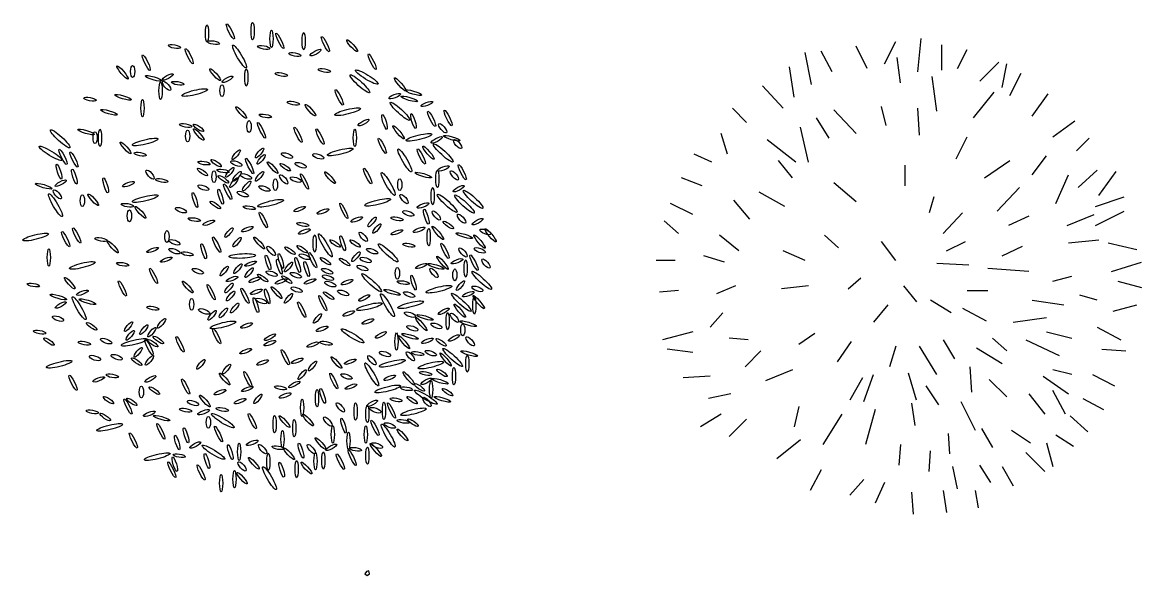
# Model space of a CAD drawing. Header units: millimetres. Extents: x 42.8 to 56.1, y 231.3 to 241.4.
# Drawn here: x 43.63 to 50.82, y 237.79 to 241.34 of the extents above; entities that cross this region are included whole.
import ezdxf

# ---------------------------------------------------------------- set-up
doc = ezdxf.new("R2010")
doc.units = ezdxf.units.MM
doc.layers.add('arbres', color=7, linetype='Continuous')

# ---------------------------------------------------------------- blocks, each defined once
blk = doc.blocks.new('arb2')
for p, q in [((71.0889, 213.0916), (71.1603, 213.2343)), ((71.303, 213.0407), (71.3234, 213.2547)), ((71.4559, 213.0509), (71.4559, 213.2139)), ((70.6201, 212.9592), (70.5793, 213.163)), ((70.7526, 213.0407), (70.6813, 213.1732)), ((70.9768, 213.0611), (70.9055, 213.2037)), ((71.5578, 213.0611), (71.6189, 213.1833)), ((70.508, 212.8777), (70.4774, 213.0713)), ((71.1909, 212.9694), (71.1705, 213.1324)), ((71.7005, 212.9796), (71.8228, 213.1018)), ((71.8431, 212.9388), (71.8737, 213.0916)), ((71.4253, 212.786), (71.3947, 213.0101)), ((71.8941, 212.8879), (71.9654, 213.0305)), ((70.4367, 212.8064), (70.3042, 212.949)), ((71.6597, 212.7452), (71.7922, 212.9082)), ((72.0368, 212.7554), (72.1387, 212.8981)), ((70.2022, 212.7147), (70.1105, 212.8064)), ((70.9055, 212.6433), (70.7628, 212.7962)), ((71.0991, 212.6943), (71.0686, 212.8165)), ((71.3132, 212.6331), (71.303, 212.8064)), ((70.7322, 212.6128), (70.6507, 212.7452)), ((72.1693, 212.623), (72.312, 212.7248)), ((70.0799, 212.5109), (70.0392, 212.6433)), ((70.5997, 212.4599), (70.5488, 212.6841)), ((70.5182, 212.4599), (70.3347, 212.6026)), ((71.5476, 212.4803), (71.6189, 212.623)), ((72.3222, 212.5313), (72.4037, 212.6128)), ((69.978, 212.4599), (69.8659, 212.5109)), ((72.0368, 212.3784), (72.1285, 212.5007)), ((70.4978, 212.358), (70.4061, 212.4701)), ((71.2214, 212.3071), (71.2214, 212.4396)), ((71.731, 212.358), (71.8941, 212.4701)), ((69.9169, 212.3071), (69.7844, 212.358)), ((72.1897, 212.195), (72.2712, 212.3784)), ((72.3324, 212.2969), (72.4547, 212.409)), ((72.4649, 212.246), (72.577, 212.3988)), ((70.9055, 212.2052), (70.7628, 212.3275)), ((71.8126, 212.1441), (71.9553, 212.2969)), ((70.2226, 212.0931), (70.1207, 212.2154)), ((70.4468, 212.1746), (70.2838, 212.2663)), ((71.4049, 212.2358), (71.3743, 212.1339)), ((72.4445, 212.1746), (72.6279, 212.2358)), ((69.8557, 212.1237), (69.713, 212.195)), ((71.466, 212.0014), (71.5883, 212.1339)), ((72.4445, 212.0524), (72.6279, 212.1441)), ((69.764, 212.0014), (69.6723, 212.0829)), ((72.0164, 212.1135), (71.8839, 212.0524)), ((72.261, 212.0524), (72.4343, 212.1237)), ((70.1513, 211.8894), (70.029, 211.9912)), ((70.7934, 211.9097), (70.7016, 211.9912)), ((71.1603, 211.8282), (71.0686, 211.9505)), ((71.4864, 211.8894), (71.6087, 211.9505)), ((71.8431, 211.8588), (71.9756, 211.9199)), ((72.2712, 211.9403), (72.4649, 211.9607)), ((72.526, 211.9403), (72.7095, 211.8995)), ((70.0595, 211.818), (69.9271, 211.8588)), ((70.5793, 211.8282), (70.4367, 211.8894)), ((69.7436, 211.8282), (69.6213, 211.8282)), ((71.6291, 211.7977), (71.4253, 211.8078)), ((72.0164, 211.7569), (71.7514, 211.7773)), ((72.5464, 211.7569), (72.74, 211.818)), ((70.8545, 211.6448), (70.9361, 211.7161)), ((72.1693, 211.6958), (72.2916, 211.7263)), ((69.764, 211.6346), (69.6417, 211.6244)), ((70.1309, 211.6652), (70.0086, 211.6143)), ((70.5997, 211.6652), (70.4265, 211.6448)), ((71.2112, 211.6652), (71.2928, 211.5633)), ((71.6189, 211.6346), (71.7514, 211.6346)), ((72.5872, 211.6958), (72.74, 211.655)), ((71.517, 211.492), (71.3845, 211.5735)), ((72.0368, 211.5735), (72.2406, 211.5429)), ((72.4547, 211.5735), (72.3426, 211.6041)), ((70.0494, 211.492), (69.9678, 211.4003)), ((71.1093, 211.5429), (71.0176, 211.4309)), ((71.5883, 211.5226), (71.7412, 211.441)), ((72.5566, 211.5022), (72.7095, 211.5429)), ((71.9145, 211.4309), (72.1285, 211.4614)), ((69.8557, 211.3697), (69.6621, 211.3188)), ((70.6405, 211.3595), (70.5386, 211.2882)), ((72.1285, 211.3697), (72.2916, 211.329)), ((72.4547, 211.4003), (72.6075, 211.3188)), ((70.2124, 211.3188), (70.0901, 211.329)), ((70.8749, 211.3086), (70.7832, 211.1761)), ((71.1603, 211.278), (71.1195, 211.1456)), ((71.4253, 211.0946), (71.3132, 211.278)), ((71.466, 211.3188), (71.5374, 211.1965)), ((71.8737, 211.2474), (71.782, 211.329)), ((71.996, 211.3188), (72.2101, 211.2169)), ((69.8557, 211.2373), (69.6926, 211.2576)), ((70.294, 211.2474), (70.192, 211.1456)), ((71.6801, 211.2678), (71.8431, 211.1659)), ((72.4852, 211.2576), (72.6381, 211.2474)), ((71.6495, 210.9825), (71.6393, 211.1456)), ((69.9678, 211.0844), (69.7946, 211.0742)), ((70.4978, 211.1252), (70.3245, 211.0539)), ((70.9463, 211.0742), (70.8647, 210.9316)), ((70.9564, 210.9214), (71.0176, 211.0946)), ((71.2928, 210.9316), (71.2418, 211.1048)), ((71.7616, 211.064), (71.8737, 210.952)), ((72.1081, 211.0844), (72.2712, 210.9723)), ((72.2916, 211.0946), (72.1693, 211.1252)), ((72.4241, 211.0946), (72.5668, 211.0233)), ((71.3539, 211.0233), (71.4355, 210.901)), ((72.2508, 210.8399), (72.1693, 210.9927)), ((70.1003, 210.9723), (69.9576, 210.9418)), ((71.2622, 210.9112), (71.2826, 210.7686)), ((71.5782, 210.9214), (71.6699, 210.738)), ((72.0164, 210.9723), (72.1183, 210.8399)), ((72.3629, 210.9418), (72.4954, 210.8705)), ((70.0392, 210.8399), (69.9067, 210.7584)), ((70.5386, 210.8908), (70.508, 210.7584)), ((70.8138, 210.8399), (70.6915, 210.6463)), ((71.0278, 210.8705), (70.9666, 210.6463)), ((70.2022, 210.8093), (70.0901, 210.6972)), ((72.2814, 210.8297), (72.3935, 210.7278)), ((71.4966, 210.7176), (71.5068, 210.5852)), ((71.7107, 210.7482), (71.782, 210.6259)), ((71.9043, 210.738), (72.0266, 210.6565)), ((72.1897, 210.7074), (72.3018, 210.6361)), ((70.5488, 210.6769), (70.3959, 210.5546)), ((71.1909, 210.6463), (71.1807, 210.5138)), ((72.1285, 210.6565), (72.1693, 210.5037)), ((71.3743, 210.4731), (71.3845, 210.6055)), ((71.996, 210.5954), (72.1183, 210.4731)), ((70.6813, 210.4833), (70.6099, 210.3508)), ((71.5578, 210.361), (71.5272, 210.5037)), ((71.7718, 210.4018), (71.7005, 210.5138)), ((71.8431, 210.5037), (71.9145, 210.3814)), ((70.9564, 210.4221), (70.8647, 210.3203)), ((71.0889, 210.4018), (71.0278, 210.2693)), ((71.2622, 210.3406), (71.2724, 210.198)), ((71.466, 210.3508), (71.4864, 210.2082)), ((71.6699, 210.3508), (71.6903, 210.2387))]:
    blk.add_line(p, q)
blk = doc.blocks.new('arbre')
for centre, major_axis, ratio in [((-0.199, 1.3923), (-0.0248, 0.0497), 0.181818), ((-0.0565, 1.3954), (0, 0.0556), 0.181818), ((-0.3496, 1.3803), (0, 0.0556), 0.181818), ((0.0648, 1.3449), (0, 0.0556), 0.181818), ((0.1185, 1.3319), (-0.0248, 0.0497), 0.181818), ((0.272, 1.3298), (0, 0.0556), 0.181818), ((-0.5585, 1.2954), (-0.0393, 0.0071), 0.268316), ((-0.3074, 1.321), (-0.0393, 0.0071), 0.268316), ((-0.1399, 1.2313), (-0.0429, 0.0732), 0.173491), ((0.0154, 1.2903), (-0.0393, 0.0071), 0.268316), ((0.4116, 1.3116), (-0.0248, 0.0497), 0.181818), ((0.5828, 1.3015), (-0.0339, 0.0372), 0.20698), ((-0.7398, 1.1925), (-0.0248, 0.0497), 0.181818), ((-0.4635, 1.2337), (-0.0248, 0.0497), 0.181818), ((0.2152, 1.2442), (-0.0393, 0.0071), 0.268316), ((0.3482, 1.2569), (-0.0352, -0.0188), 0.268316), ((0.7121, 1.1984), (-0.0248, 0.0497), 0.181818), ((-0.8923, 1.1291), (-0.0361, 0.0422), 0.181818), ((-0.8271, 1.1355), (0, 0.0379), 0.35903), ((-0.2965, 1.1146), (-0.0339, 0.0372), 0.20698), ((-0.0969, 1.0974), (0, 0.0556), 0.181818), ((0.4048, 1.1418), (-0.0393, 0.0071), 0.268316), ((0.6773, 1.0995), (-0.0725, 0.0441), 0.173491), ((-0.692, 1.091), (-0.0533, 0.0157), 0.181818), ((-0.6017, 1.1003), (-0.0352, -0.0188), 0.268316), ((-0.2177, 1.0851), (-0.0352, -0.0188), 0.268316), ((0.1281, 1.1162), (-0.0393, 0.0071), 0.268316), ((0.6329, 1.0567), (-0.0626, 0.0574), 0.173491), ((0.8912, 1.0534), (-0.0361, 0.0422), 0.181818), ((-0.6477, 1.0115), (0, 0.0556), 0.181818), ((-0.609, 1.0437), (-0.0249, 0.0285), 0.35903), ((-0.538, 1.0598), (-0.0393, 0.0071), 0.268316), ((-0.4282, 1.0004), (-0.0825, -0.0201), 0.173491), ((-0.2532, 1.0126), (0, 0.0379), 0.35903), ((0.5005, 0.9692), (-0.0248, 0.0497), 0.181818), ((0.9755, 1.0001), (-0.0533, 0.0157), 0.181818), ((-1.1017, 0.9574), (-0.0393, 0.0071), 0.268316), ((-0.8891, 0.9698), (-0.0533, 0.0157), 0.181818), ((-0.7639, 0.9004), (0, 0.0556), 0.181818), ((0.205, 0.9318), (-0.0393, 0.0071), 0.268316), ((0.8561, 0.9772), (-0.0375, -0.0139), 0.268316), ((0.8906, 0.8799), (-0.0626, 0.0574), 0.173491), ((0.9502, 0.9597), (-0.0533, 0.0157), 0.181818), ((1.0632, 0.9267), (-0.0375, -0.0139), 0.268316), ((-0.98, 0.8738), (-0.0533, 0.0157), 0.181818), ((-0.1297, 0.8722), (-0.0339, 0.0372), 0.20698), ((0.0256, 0.8498), (-0.0393, 0.0071), 0.268316), ((0.3149, 0.8873), (-0.0339, 0.0372), 0.20698), ((0.5534, 0.877), (-0.0825, -0.0201), 0.173491), ((0.9771, 0.8167), (-0.0152, 0.048), 0.20698), ((1.0937, 0.8318), (-0.0248, 0.0497), 0.181818), ((1.1998, 0.8369), (-0.0248, 0.0497), 0.181818), ((-0.4868, 0.7884), (-0.0393, 0.0071), 0.268316), ((-0.404, 0.7737), (-0.0328, 0.0227), 0.268316), ((-0.079, 0.7821), (0, 0.0379), 0.35903), ((0.0009, 0.7577), (-0.0248, 0.0497), 0.181818), ((0.6564, 0.8073), (-0.0352, -0.0188), 0.268316), ((0.7913, 0.8116), (-0.0152, 0.048), 0.20698), ((0.8811, 0.7453), (-0.0361, 0.0422), 0.181818), ((1.1647, 0.7709), (-0.0249, 0.0285), 0.35903), ((-1.2924, 0.7031), (-0.0626, 0.0574), 0.173491), ((-1.1266, 0.7475), (-0.0533, 0.0157), 0.181818), ((-1.0679, 0.7104), (0, 0.0379), 0.35903), ((-1.0368, 0.7085), (0, 0.0556), 0.181818), ((-0.4736, 0.7206), (0, 0.0379), 0.35903), ((-0.4026, 0.7308), (-0.0339, 0.0372), 0.20698), ((0.236, 0.7283), (-0.0248, 0.0497), 0.181818), ((0.3771, 0.7166), (-0.0248, 0.0497), 0.181818), ((0.6004, 0.7085), (0, 0.0556), 0.181818), ((1.0119, 0.7125), (-0.0825, -0.0201), 0.173491), ((1.1262, 0.6962), (-0.0352, -0.0188), 0.268316), ((1.2231, 0.7071), (-0.0533, 0.0157), 0.181818), ((-1.3541, 0.6095), (-0.0725, 0.0441), 0.173491), ((-0.8725, 0.6449), (-0.0339, 0.0372), 0.20698), ((-0.7457, 0.6831), (-0.0825, -0.0201), 0.173491), ((0.7768, 0.6578), (-0.0248, 0.0497), 0.181818), ((1.0731, 0.614), (-0.0361, 0.0422), 0.181818), ((1.1685, 0.6122), (-0.0626, 0.0574), 0.173491), ((1.2607, 0.6699), (-0.0249, 0.0285), 0.35903), ((-1.2747, 0.5873), (-0.0248, 0.0497), 0.181818), ((-1.2042, 0.5697), (-0.0248, 0.0497), 0.181818), ((-0.7789, 0.604), (-0.0393, 0.0071), 0.268316), ((-0.1615, 0.6017), (-0.0256, -0.0306), 0.268316), ((-0.0756, 0.5285), (-0.0248, 0.0497), 0.181818), ((-0.0117, 0.612), (-0.0256, -0.0306), 0.268316), ((-0.0014, 0.5707), (-0.0256, -0.0306), 0.268316), ((0.1646, 0.5957), (-0.0357, 0.0127), 0.35903), ((0.3659, 0.5905), (-0.0357, 0.0127), 0.35903), ((0.5064, 0.6184), (-0.0825, -0.0201), 0.173491), ((0.9213, 0.5645), (-0.0429, 0.0732), 0.173491), ((1.028, 0.5894), (-0.0248, 0.0497), 0.181818), ((-1.2996, 0.4916), (-0.0152, 0.048), 0.20698), ((-1.2015, 0.4607), (-0.0152, 0.048), 0.20698), ((-0.7151, 0.4729), (-0.0249, 0.0285), 0.35903), ((-0.3782, 0.4899), (-0.0328, 0.0227), 0.268316), ((-0.3689, 0.5476), (-0.0393, 0.0071), 0.268316), ((-0.2905, 0.5466), (-0.0328, 0.0227), 0.268316), ((-0.246, 0.4964), (-0.0393, 0.0071), 0.268316), ((-0.2028, 0.4881), (-0.0256, -0.0306), 0.268316), ((-0.1607, 0.544), (-0.0357, 0.0127), 0.35903), ((0.0724, 0.5186), (-0.0339, 0.0372), 0.20698), ((0.1535, 0.5208), (-0.0328, 0.0227), 0.268316), ((0.2523, 0.5337), (-0.0357, 0.0127), 0.35903), ((0.6827, 0.4639), (-0.0248, 0.0497), 0.181818), ((1.1693, 0.5125), (-0.0375, -0.0139), 0.268316), ((1.2907, 0.4884), (-0.0248, 0.0497), 0.181818), ((-1.2888, 0.4184), (-0.0352, -0.0188), 0.268316), ((-1.0002, 0.4039), (-0.0152, 0.048), 0.20698), ((-0.6405, 0.4349), (-0.0393, 0.0071), 0.268316), ((-0.3045, 0.4594), (0, 0.0379), 0.35903), ((-0.244, 0.4434), (-0.0328, 0.0227), 0.268316), ((-0.1769, 0.4211), (-0.0256, -0.0306), 0.268316), ((-0.1563, 0.4623), (-0.0256, -0.0306), 0.268316), ((-0.0987, 0.4615), (-0.0357, 0.0127), 0.35903), ((-0.0943, 0.4004), (-0.0256, -0.0306), 0.268316), ((-0.0117, 0.4623), (-0.0256, -0.0306), 0.268316), ((0.0901, 0.4082), (0, 0.0379), 0.35903), ((0.144, 0.4426), (-0.0249, 0.0285), 0.35903), ((0.2213, 0.4408), (-0.0357, 0.0127), 0.35903), ((0.2771, 0.4287), (-0.0248, 0.0497), 0.181818), ((0.4413, 0.453), (-0.0339, 0.0372), 0.20698), ((0.8152, 0.413), (-0.0429, 0.0732), 0.173491), ((0.8894, 0.4082), (0, 0.0379), 0.35903), ((1.0412, 0.4697), (-0.0533, 0.0157), 0.181818), ((1.131, 0.4458), (0, 0.0556), 0.181818), ((1.2405, 0.4679), (-0.0249, 0.0285), 0.35903), ((-1.3994, 0.399), (-0.0533, 0.0157), 0.181818), ((-1.3113, 0.3466), (-0.0249, 0.0285), 0.35903), ((-0.8539, 0.4119), (-0.0375, -0.0139), 0.268316), ((-0.4271, 0.311), (-0.0152, 0.048), 0.20698), ((-0.3724, 0.3892), (-0.0357, 0.0127), 0.35903), ((-0.2619, 0.3317), (-0.0152, 0.048), 0.20698), ((-0.2166, 0.364), (-0.0248, 0.0497), 0.181818), ((-0.1194, 0.3479), (-0.0357, 0.0127), 0.35903), ((0.02, 0.3841), (-0.0357, 0.0127), 0.35903), ((1.1007, 0.3347), (0, 0.0556), 0.181818), ((1.2677, 0.3831), (-0.0352, -0.0188), 0.268316), ((1.3605, 0.3142), (-0.0626, 0.0574), 0.173491), ((-1.3223, 0.2766), (-0.0429, 0.0732), 0.173491), ((-1.1499, 0.3058), (0, 0.0379), 0.35903), ((-1.0797, 0.3115), (-0.0339, 0.0372), 0.20698), ((-0.8608, 0.2762), (-0.0393, 0.0071), 0.268316), ((-0.7457, 0.3188), (-0.0825, -0.0201), 0.173491), ((-0.2956, 0.2783), (-0.0328, 0.0227), 0.268316), ((0.0597, 0.2894), (-0.0825, -0.0201), 0.173491), ((0.5299, 0.2406), (-0.0248, 0.0497), 0.181818), ((0.7474, 0.2953), (-0.0825, -0.0201), 0.173491), ((0.9171, 0.3163), (-0.0249, 0.0285), 0.35903), ((1.038, 0.2751), (-0.0375, -0.0139), 0.268316), ((1.1938, 0.2889), (-0.0626, 0.0574), 0.173491), ((1.3049, 0.2839), (-0.0626, 0.0574), 0.173491), ((-0.8476, 0.2084), (0, 0.0379), 0.35903), ((-0.7765, 0.2307), (-0.0339, 0.0372), 0.20698), ((-0.5169, 0.2447), (-0.0357, 0.0127), 0.35903), ((-0.0769, 0.2608), (-0.0393, 0.0071), 0.268316), ((0.0126, 0.1819), (-0.0248, 0.0497), 0.181818), ((0.2458, 0.252), (-0.0375, -0.0139), 0.268316), ((0.3955, 0.2365), (-0.0375, -0.0139), 0.268316), ((0.9441, 0.2241), (-0.0357, 0.0127), 0.35903), ((1.0597, 0.2026), (-0.0152, 0.048), 0.20698), ((1.1243, 0.2103), (-0.0249, 0.0285), 0.35903), ((1.286, 0.1901), (-0.0249, 0.0285), 0.35903), ((-0.4304, 0.184), (-0.0393, 0.0071), 0.268316), ((-0.3376, 0.1642), (-0.0375, -0.0139), 0.268316), ((0.2664, 0.1532), (-0.0393, 0.0071), 0.268316), ((0.6123, 0.1849), (-0.0375, -0.0139), 0.268316), ((0.711, 0.1682), (-0.0256, -0.0306), 0.268316), ((0.742, 0.1269), (-0.0256, -0.0306), 0.268316), ((0.8711, 0.1891), (-0.0393, 0.0071), 0.268316), ((1.1337, 0.0988), (-0.0361, 0.0422), 0.181818), ((1.2016, 0.1493), (-0.0328, 0.0227), 0.268316), ((1.389, 0.1709), (-0.0352, -0.0188), 0.268316), ((-1.4511, 0.072), (-0.0825, -0.0201), 0.173491), ((-1.2571, 0.0585), (-0.0248, 0.0497), 0.181818), ((-1.1866, 0.082), (-0.0248, 0.0497), 0.181818), ((-0.6068, 0.0753), (0, 0.0379), 0.35903), ((-0.2872, 0.0232), (-0.0248, 0.0497), 0.181818), ((-0.2079, 0.1011), (-0.0256, -0.0306), 0.268316), ((-0.1563, 0.0392), (-0.0256, -0.0306), 0.268316), ((-0.0898, 0.123), (-0.0375, -0.0139), 0.268316), ((-0.0135, 0.0337), (-0.0339, 0.0372), 0.20698), ((0.2767, 0.1075), (-0.0375, -0.0139), 0.268316), ((0.3427, 0.0316), (0, 0.0556), 0.181818), ((0.4109, 0.019), (-0.0429, 0.0732), 0.173491), ((0.5228, 0.0323), (-0.0152, 0.048), 0.20698), ((0.6543, 0.0739), (-0.0249, 0.0285), 0.35903), ((0.8705, 0.1023), (-0.0375, -0.0139), 0.268316), ((1.0127, 0.1186), (-0.0375, -0.0139), 0.268316), ((1.0754, 0.0721), (0, 0.0556), 0.181818), ((1.304, 0.0808), (-0.0533, 0.0157), 0.181818), ((1.4015, 0.0432), (-0.0361, 0.0422), 0.181818), ((1.4397, 0.1054), (-0.0357, 0.0127), 0.35903), ((1.4722, 0.0836), (-0.0361, 0.0422), 0.181818), ((-1.0299, 0.0559), (-0.0393, 0.0071), 0.268316), ((-0.9534, 0.0085), (-0.0339, 0.0372), 0.20698), ((-0.699, -0.0112), (-0.0375, -0.0139), 0.268316), ((-0.5582, 0.0383), (-0.0357, 0.0127), 0.35903), ((-0.5582, -0.0185), (-0.0357, 0.0127), 0.35903), ((-0.3703, -0.0193), (-0.0152, 0.048), 0.20698), ((0.0631, -0.017), (-0.0249, 0.0285), 0.35903), ((0.1845, -0.0159), (-0.0328, 0.0227), 0.268316), ((0.2619, -0.0055), (-0.0328, 0.0227), 0.268316), ((0.4736, 0.0306), (-0.0328, 0.0227), 0.268316), ((0.6027, 0.0306), (-0.0328, 0.0227), 0.268316), ((0.7118, -0.0185), (-0.0357, 0.0127), 0.35903), ((0.8148, -0.0293), (-0.0626, 0.0574), 0.173491), ((0.9479, 0.0201), (-0.0393, 0.0071), 0.268316), ((1.1795, -0.0167), (-0.0248, 0.0497), 0.181818), ((1.2961, -0.0271), (-0.0249, 0.0285), 0.35903), ((1.4036, -0.0133), (-0.0357, 0.0127), 0.35903), ((-1.3652, -0.0593), (0, 0.0556), 0.181818), ((-0.6112, -0.0731), (-0.0375, -0.0139), 0.268316), ((-0.4765, -0.0363), (-0.0393, 0.0071), 0.268316), ((-0.1229, -0.0495), (-0.0848, -0.0036), 0.173491), ((0.0427, -0.0915), (-0.0152, 0.048), 0.20698), ((0.115, -0.1173), (-0.0152, 0.048), 0.20698), ((0.1253, -0.0812), (-0.0152, 0.048), 0.20698), ((0.2337, -0.107), (-0.0152, 0.048), 0.20698), ((0.2781, -0.0546), (-0.0357, 0.0127), 0.35903), ((0.33, -0.0767), (-0.0248, 0.0497), 0.181818), ((0.4117, -0.0829), (-0.0328, 0.0227), 0.268316), ((0.5356, -0.0881), (-0.0328, 0.0227), 0.268316), ((0.6078, -0.0537), (-0.0256, -0.0306), 0.268316), ((0.6705, -0.0752), (-0.0357, 0.0127), 0.35903), ((1.164, -0.0932), (-0.0361, 0.0422), 0.181818), ((1.2577, -0.0835), (-0.0375, -0.0139), 0.268316), ((1.3665, -0.0925), (-0.0248, 0.0497), 0.181818), ((1.4426, -0.0979), (-0.0249, 0.0285), 0.35903), ((-1.1513, -0.1102), (-0.0825, -0.0201), 0.173491), ((-0.8916, -0.1029), (-0.0393, 0.0071), 0.268316), ((-0.6928, -0.1766), (-0.0248, 0.0497), 0.181818), ((-0.4085, -0.1475), (-0.0357, 0.0127), 0.35903), ((-0.2389, -0.1466), (-0.0256, -0.0306), 0.268316), ((-0.1511, -0.1311), (-0.0256, -0.0306), 0.268316), ((-0.0788, -0.1569), (-0.0256, -0.0306), 0.268316), ((-0.0692, -0.099), (-0.0375, -0.0139), 0.268316), ((0.0665, -0.1629), (-0.0357, 0.0127), 0.35903), ((0.1741, -0.1208), (-0.0256, -0.0306), 0.268316), ((0.2905, -0.1328), (-0.0152, 0.048), 0.20698), ((0.4227, -0.1475), (-0.0357, 0.0127), 0.35903), ((0.6498, -0.1268), (-0.0357, 0.0127), 0.35903), ((0.8741, -0.1603), (0, 0.0379), 0.35903), ((1.0278, -0.1138), (-0.0375, -0.0139), 0.268316), ((1.1221, -0.1162), (-0.0533, 0.0157), 0.181818), ((1.1091, -0.1585), (-0.0249, 0.0285), 0.35903), ((1.243, -0.1706), (0, 0.0379), 0.35903), ((1.3129, -0.13), (0, 0.0556), 0.181818), ((1.4161, -0.2061), (-0.0626, 0.0574), 0.173491), ((-1.2313, -0.2239), (-0.0339, 0.0372), 0.20698), ((-0.8927, -0.2588), (-0.0248, 0.0497), 0.181818), ((-0.4733, -0.2491), (-0.0339, 0.0372), 0.20698), ((-0.1879, -0.197), (-0.0375, -0.0139), 0.268316), ((-0.0433, -0.2022), (-0.0375, -0.0139), 0.268316), ((0.009, -0.1913), (-0.0328, 0.0227), 0.268316), ((0.127, -0.2125), (-0.0375, -0.0139), 0.268316), ((0.1639, -0.2016), (-0.0328, 0.0227), 0.268316), ((0.2213, -0.1733), (-0.0357, 0.0127), 0.35903), ((0.3129, -0.2125), (-0.0375, -0.0139), 0.268316), ((0.4279, -0.1888), (-0.0357, 0.0127), 0.35903), ((0.4433, -0.23), (-0.0357, 0.0127), 0.35903), ((0.5504, -0.2176), (-0.0375, -0.0139), 0.268316), ((0.7087, -0.2213), (-0.0626, 0.0574), 0.173491), ((0.9121, -0.2207), (-0.0393, 0.0071), 0.268316), ((0.9771, -0.2205), (-0.0152, 0.048), 0.20698), ((1.2789, -0.2395), (-0.0256, -0.0306), 0.268316), ((-1.4655, -0.236), (-0.0393, 0.0071), 0.268316), ((-1.1497, -0.2855), (-0.0375, -0.0139), 0.268316), ((-0.3225, -0.2823), (-0.0248, 0.0497), 0.181818), ((-0.2079, -0.255), (-0.0256, -0.0306), 0.268316), ((-0.1976, -0.3066), (-0.0256, -0.0306), 0.268316), ((-0.105, -0.3058), (-0.0248, 0.0497), 0.181818), ((-0.033, -0.2796), (-0.0375, -0.0139), 0.268316), ((0.0375, -0.3083), (-0.0152, 0.048), 0.20698), ((0.0977, -0.2845), (-0.0339, 0.0372), 0.20698), ((0.1741, -0.3221), (-0.0256, -0.0306), 0.268316), ((0.2265, -0.2662), (-0.0357, 0.0127), 0.35903), ((0.4323, -0.3049), (-0.0328, 0.0227), 0.268316), ((0.5259, -0.2868), (-0.0357, 0.0127), 0.35903), ((0.8101, -0.3649), (-0.0429, 0.0732), 0.173491), ((0.8391, -0.2829), (-0.0533, 0.0157), 0.181818), ((0.9493, -0.2971), (-0.0357, 0.0127), 0.35903), ((1.1413, -0.2629), (-0.0825, -0.0201), 0.173491), ((1.2847, -0.3475), (-0.0626, 0.0574), 0.173491), ((1.3299, -0.2951), (-0.0375, -0.0139), 0.268316), ((1.3881, -0.261), (-0.0357, 0.0127), 0.35903), ((-1.3034, -0.3132), (-0.0533, 0.0157), 0.181818), ((-1.2888, -0.3645), (-0.0352, -0.0188), 0.268316), ((-1.1707, -0.3851), (-0.0429, 0.0732), 0.173491), ((-1.1165, -0.3435), (-0.0533, 0.0157), 0.181818), ((-0.4479, -0.3601), (0, 0.0379), 0.35903), ((-0.1718, -0.384), (-0.0256, -0.0306), 0.268316), ((-0.0347, -0.365), (-0.0152, 0.048), 0.20698), ((-0.0007, -0.3384), (-0.0357, 0.0127), 0.35903), ((0.2595, -0.394), (-0.0248, 0.0497), 0.181818), ((0.3947, -0.3528), (-0.0248, 0.0497), 0.181818), ((0.6945, -0.3746), (-0.0825, -0.0201), 0.173491), ((0.6614, -0.319), (-0.0352, -0.0188), 0.268316), ((0.959, -0.3628), (-0.0825, -0.0201), 0.173491), ((1.2752, -0.4013), (-0.0361, 0.0422), 0.181818), ((1.3964, -0.3457), (-0.0361, 0.0422), 0.181818), ((1.3685, -0.3674), (0, 0.0556), 0.181818), ((-0.6969, -0.3846), (-0.0393, 0.0071), 0.268316), ((-0.3672, -0.4055), (-0.0357, 0.0127), 0.35903), ((-0.3163, -0.4304), (-0.0256, -0.0306), 0.268316), ((-0.2441, -0.415), (-0.0256, -0.0306), 0.268316), ((0.36, -0.4511), (-0.0256, -0.0306), 0.268316), ((0.5607, -0.4189), (-0.0375, -0.0139), 0.268316), ((0.9544, -0.4261), (-0.0357, 0.0127), 0.35903), ((1.0513, -0.4445), (-0.0533, 0.0157), 0.181818), ((1.1717, -0.4049), (-0.0352, -0.0188), 0.268316), ((1.1967, -0.4684), (0, 0.0556), 0.181818), ((1.2405, -0.4464), (-0.0249, 0.0285), 0.35903), ((-1.3068, -0.4519), (-0.0357, 0.0127), 0.35903), ((-1.0907, -0.501), (-0.0328, 0.0227), 0.268316), ((-0.8533, -0.5027), (-0.0256, -0.0306), 0.268316), ((-0.7552, -0.5233), (-0.0256, -0.0306), 0.268316), ((-0.6416, -0.482), (-0.0256, -0.0306), 0.268316), ((-0.246, -0.4921), (-0.0825, -0.0201), 0.173491), ((-0.095, -0.4963), (-0.0375, -0.0139), 0.268316), ((0.3903, -0.517), (-0.0375, -0.0139), 0.268316), ((0.6846, -0.4705), (-0.0375, -0.0139), 0.268316), ((0.9699, -0.5139), (-0.0357, 0.0127), 0.35903), ((1.0276, -0.4871), (-0.0361, 0.0422), 0.181818), ((1.1248, -0.4984), (-0.0357, 0.0127), 0.35903), ((1.3292, -0.4849), (-0.0533, 0.0157), 0.181818), ((1.2942, -0.524), (0, 0.0379), 0.35903), ((-1.4245, -0.5382), (-0.0393, 0.0071), 0.268316), ((-1.3643, -0.599), (-0.0328, 0.0227), 0.268316), ((-0.8429, -0.5595), (-0.0256, -0.0306), 0.268316), ((-0.7035, -0.5388), (-0.0256, -0.0306), 0.268316), ((-0.6622, -0.5887), (-0.0328, 0.0227), 0.268316), ((-0.5223, -0.6173), (-0.0248, 0.0497), 0.181818), ((-0.2872, -0.5644), (-0.0248, 0.0497), 0.181818), ((0.0551, -0.5715), (-0.0352, -0.0188), 0.268316), ((0.5863, -0.5623), (-0.0725, 0.0441), 0.173491), ((0.7675, -0.5564), (-0.0352, -0.0188), 0.268316), ((0.8682, -0.5997), (0, 0.0556), 0.181818), ((0.9165, -0.6033), (-0.0361, 0.0422), 0.181818), ((0.9553, -0.5657), (-0.0533, 0.0157), 0.181818), ((1.0666, -0.5944), (-0.0375, -0.0139), 0.268316), ((1.2374, -0.5766), (-0.0352, -0.0188), 0.268316), ((1.3415, -0.5979), (-0.0249, 0.0285), 0.35903), ((-1.1375, -0.6099), (-0.0393, 0.0071), 0.268316), ((-0.9971, -0.5964), (-0.0357, 0.0127), 0.35903), ((-0.8162, -0.6038), (-0.0825, -0.0201), 0.173491), ((-0.7913, -0.6678), (-0.0256, -0.0306), 0.268316), ((-0.7222, -0.6349), (-0.0248, 0.0497), 0.181818), ((-0.6983, -0.6093), (-0.0328, 0.0227), 0.268316), ((-0.1001, -0.6615), (-0.0375, -0.0139), 0.268316), ((0.0547, -0.6098), (-0.0375, -0.0139), 0.268316), ((0.3306, -0.6189), (-0.0375, -0.0139), 0.268316), ((0.415, -0.6099), (-0.0393, 0.0071), 0.268316), ((1.1551, -0.6042), (-0.0328, 0.0227), 0.268316), ((1.2291, -0.7011), (-0.0626, 0.0574), 0.173491), ((-1.2982, -0.7448), (-0.0825, -0.0201), 0.173491), ((-1.0693, -0.7048), (-0.0357, 0.0127), 0.35903), ((-0.9299, -0.6996), (-0.0357, 0.0127), 0.35903), ((-0.8016, -0.728), (-0.0328, 0.0227), 0.268316), ((-0.719, -0.7194), (-0.0256, -0.0306), 0.268316), ((-0.3886, -0.7452), (-0.0256, -0.0306), 0.268316), ((0.0083, -0.7337), (-0.0375, -0.0139), 0.268316), ((0.1537, -0.6995), (-0.0248, 0.0497), 0.181818), ((0.2303, -0.7234), (-0.0375, -0.0139), 0.268316), ((0.4817, -0.734), (-0.0339, 0.0372), 0.20698), ((0.571, -0.7285), (-0.0375, -0.0139), 0.268316), ((0.7099, -0.7191), (-0.0249, 0.0285), 0.35903), ((0.7944, -0.679), (-0.0357, 0.0127), 0.35903), ((0.8415, -0.7389), (-0.0825, -0.0201), 0.173491), ((0.9575, -0.6939), (-0.0249, 0.0285), 0.35903), ((1.0043, -0.6765), (-0.0393, 0.0071), 0.268316), ((1.0887, -0.6738), (-0.0357, 0.0127), 0.35903), ((1.1842, -0.7144), (-0.0361, 0.0422), 0.181818), ((1.3343, -0.6768), (-0.0533, 0.0157), 0.181818), ((1.323, -0.7412), (0, 0.0556), 0.181818), ((-0.2234, -0.7762), (-0.0256, -0.0306), 0.268316), ((-0.0873, -0.8405), (-0.0248, 0.0497), 0.181818), ((0.2619, -0.8123), (-0.0256, -0.0306), 0.268316), ((0.329, -0.7556), (-0.0256, -0.0306), 0.268316), ((0.7091, -0.8094), (-0.0429, 0.0732), 0.173491), ((0.9468, -0.8356), (-0.0361, 0.0422), 0.181818), ((1.0884, -0.7506), (-0.0825, -0.0201), 0.173491), ((1.0555, -0.8046), (-0.0393, 0.0071), 0.268316), ((1.1603, -0.8003), (-0.0328, 0.0227), 0.268316), ((1.2371, -0.822), (0, 0.0556), 0.181818), ((-1.2101, -0.864), (-0.0248, 0.0497), 0.181818), ((-1.0449, -0.8421), (-0.0375, -0.0139), 0.268316), ((-0.9582, -0.8199), (-0.0393, 0.0071), 0.268316), ((-0.7128, -0.8392), (-0.0352, -0.0188), 0.268316), ((-0.487, -0.8876), (-0.0248, 0.0497), 0.181818), ((-0.2358, -0.8401), (-0.0339, 0.0372), 0.20698), ((0.2118, -0.8746), (-0.0352, -0.0188), 0.268316), ((0.4652, -0.8523), (-0.0248, 0.0497), 0.181818), ((0.5466, -0.8235), (-0.0357, 0.0127), 0.35903), ((0.824, -0.8318), (-0.0375, -0.0139), 0.268316), ((1.0606, -0.8544), (-0.0352, -0.0188), 0.268316), ((1.0906, -0.9078), (0, 0.0556), 0.181818), ((1.1473, -0.8536), (-0.0533, 0.0157), 0.181818), ((-0.7708, -0.9235), (0, 0.0379), 0.35903), ((-0.688, -0.9138), (-0.0328, 0.0227), 0.268316), ((-0.2653, -0.9246), (-0.0375, -0.0139), 0.268316), ((-0.0898, -0.904), (-0.0375, -0.0139), 0.268316), ((-0.0221, -0.9671), (-0.0256, -0.0306), 0.268316), ((0.123, -0.8968), (-0.0393, 0.0071), 0.268316), ((0.1528, -0.9453), (-0.0375, -0.0139), 0.268316), ((0.3579, -0.9634), (0, 0.0556), 0.181818), ((0.3938, -0.9482), (-0.0152, 0.048), 0.20698), ((0.5762, -0.8885), (-0.0375, -0.0139), 0.268316), ((0.8121, -0.9034), (-0.0825, -0.0201), 0.173491), ((0.9326, -0.9019), (-0.0393, 0.0071), 0.268316), ((1.0157, -0.8932), (-0.0328, 0.0227), 0.268316), ((1.0562, -0.9563), (-0.0725, 0.0441), 0.173491), ((1.1964, -0.9241), (-0.0328, 0.0227), 0.268316), ((-0.9823, -0.9757), (-0.0328, 0.0227), 0.268316), ((-0.8574, -1.0168), (-0.0248, 0.0497), 0.181818), ((-0.8325, -0.9861), (-0.0328, 0.0227), 0.268316), ((-0.4395, -0.9938), (-0.0357, 0.0127), 0.35903), ((-0.3622, -0.9815), (-0.0339, 0.0372), 0.20698), ((-0.1363, -0.9814), (-0.0375, -0.0139), 0.268316), ((0.2619, -1.024), (0, 0.0556), 0.181818), ((0.5078, -1.0222), (-0.0249, 0.0285), 0.35903), ((0.6055, -1.0493), (0, 0.0556), 0.181818), ((0.7119, -0.9958), (-0.0352, -0.0188), 0.268316), ((0.7874, -1.0442), (0, 0.0556), 0.181818), ((0.836, -1.0421), (-0.0248, 0.0497), 0.181818), ((0.866, -0.9736), (-0.0393, 0.0071), 0.268316), ((0.9692, -0.9757), (-0.0328, 0.0227), 0.268316), ((1.0636, -0.9868), (-0.0249, 0.0285), 0.35903), ((1.1625, -0.9698), (-0.0533, 0.0157), 0.181818), ((-1.0863, -1.0504), (-0.0393, 0.0071), 0.268316), ((-1.0029, -1.0841), (-0.0328, 0.0227), 0.268316), ((-0.7203, -1.0633), (-0.0375, -0.0139), 0.268316), ((-0.6415, -1.091), (-0.0533, 0.0157), 0.181818), ((-0.4868, -1.0402), (-0.0393, 0.0071), 0.268316), ((-0.3717, -1.0532), (-0.0375, -0.0139), 0.268316), ((-0.2475, -1.1078), (-0.0725, 0.0441), 0.173491), ((-0.2511, -1.035), (-0.0393, 0.0071), 0.268316), ((-0.0579, -1.1108), (-0.0248, 0.0497), 0.181818), ((0.085, -1.1301), (0, 0.0556), 0.181818), ((0.1482, -1.1129), (-0.0339, 0.0372), 0.20698), ((0.2998, -1.1028), (-0.0339, 0.0372), 0.20698), ((0.6813, -1.0644), (0, 0.0556), 0.181818), ((0.7324, -1.0402), (-0.0357, 0.0127), 0.35903), ((0.9767, -1.0503), (-0.0825, -0.0201), 0.173491), ((-0.9749, -1.1502), (-0.0825, -0.0201), 0.173491), ((-0.6458, -1.1755), (-0.0248, 0.0497), 0.181818), ((-0.3403, -1.1181), (0, 0.0379), 0.35903), ((-0.2754, -1.1931), (-0.0248, 0.0497), 0.181818), ((0.2113, -1.1553), (0, 0.0556), 0.181818), ((0.4269, -1.1131), (-0.0249, 0.0285), 0.35903), ((0.4589, -1.1958), (0, 0.0556), 0.181818), ((0.528, -1.1391), (-0.0152, 0.048), 0.20698), ((0.6712, -1.1958), (0, 0.0556), 0.181818), ((0.7299, -1.1532), (-0.0248, 0.0497), 0.181818), ((0.8152, -1.2033), (-0.0429, 0.0732), 0.173491), ((0.8254, -1.1383), (-0.0357, 0.0127), 0.35903), ((0.9121, -1.1119), (-0.0393, 0.0071), 0.268316), ((0.9744, -1.1202), (-0.0328, 0.0227), 0.268316), ((-0.8221, -1.2342), (-0.0248, 0.0497), 0.181818), ((-0.5407, -1.2475), (-0.0152, 0.048), 0.20698), ((-0.4839, -1.201), (-0.0152, 0.048), 0.20698), ((0.1355, -1.2261), (0, 0.0556), 0.181818), ((0.3806, -1.2543), (-0.0339, 0.0372), 0.20698), ((0.56, -1.2362), (0, 0.0556), 0.181818), ((0.9062, -1.1987), (-0.0339, 0.0372), 0.20698), ((-0.4248, -1.2635), (-0.0352, -0.0188), 0.268316), ((-0.3081, -1.3099), (-0.0725, 0.0441), 0.173491), ((-0.1999, -1.3094), (-0.0152, 0.048), 0.20698), ((-0.1424, -1.3069), (0, 0.0556), 0.181818), ((-0.0588, -1.2498), (-0.0375, -0.0139), 0.268316), ((0.0075, -1.2899), (-0.0249, 0.0285), 0.35903), ((0.1076, -1.2809), (-0.0393, 0.0071), 0.268316), ((0.1785, -1.32), (-0.0339, 0.0372), 0.20698), ((0.2544, -1.2991), (-0.0152, 0.048), 0.20698), ((0.3208, -1.2899), (-0.0249, 0.0285), 0.35903), ((0.4492, -1.2787), (-0.0352, -0.0188), 0.268316), ((0.5834, -1.3451), (-0.0248, 0.0497), 0.181818), ((0.6046, -1.2911), (-0.0393, 0.0071), 0.268316), ((0.6813, -1.3321), (0, 0.0556), 0.181818), ((0.7346, -1.2953), (-0.0361, 0.0422), 0.181818), ((0.7428, -1.2673), (-0.0357, 0.0127), 0.35903), ((-0.6693, -1.3382), (-0.0825, -0.0201), 0.173491), ((-0.5562, -1.3868), (-0.0152, 0.048), 0.20698), ((-0.5278, -1.3321), (-0.0393, 0.0071), 0.268316), ((-0.3497, -1.3662), (-0.0152, 0.048), 0.20698), ((-0.0489, -1.3806), (-0.0339, 0.0372), 0.20698), ((0.0446, -1.3725), (0, 0.0556), 0.181818), ((0.2265, -1.418), (0, 0.0556), 0.181818), ((0.3478, -1.3675), (0, 0.0556), 0.181818), ((0.3983, -1.3624), (0, 0.0556), 0.181818), ((0.5076, -1.3704), (-0.0248, 0.0497), 0.181818), ((-0.5752, -1.4223), (-0.0248, 0.0497), 0.181818), ((-0.3871, -1.4399), (-0.0248, 0.0497), 0.181818), ((-0.1727, -1.4837), (0, 0.0556), 0.181818), ((-0.1247, -1.4765), (-0.0339, 0.0372), 0.20698), ((-0.1239, -1.401), (-0.0249, 0.0285), 0.35903), ((0.0522, -1.4761), (-0.0429, 0.0732), 0.173491), ((0.1305, -1.4229), (-0.0152, 0.048), 0.20698), ((0.2897, -1.4109), (-0.0339, 0.0372), 0.20698), ((-0.2586, -1.5089), (0, 0.0556), 0.181818)]:
    blk.add_ellipse(centre, major_axis=major_axis, ratio=ratio)
blk = doc.blocks.new('arbre4')
at = {"layer": 'arbres'}
blk.add_lwpolyline([(45.8286, 237.7987), (45.843, 237.7876), (45.8582, 237.7999), (45.854, 237.8182), (45.8398, 237.8141)], close=True, dxfattribs=at)

msp = doc.modelspace()

# ---------------------------------------------------------------- block references
msp.add_blockref('arbre4', (0, 0))
at = {"layer": 'arbres'}
for name, p in [('arbre', (45.1633, 239.8901)), ('arb2', (-21.9213, 27.9838))]:
    msp.add_blockref(name, p, dxfattribs=at)

doc.saveas('drawing.dxf')
